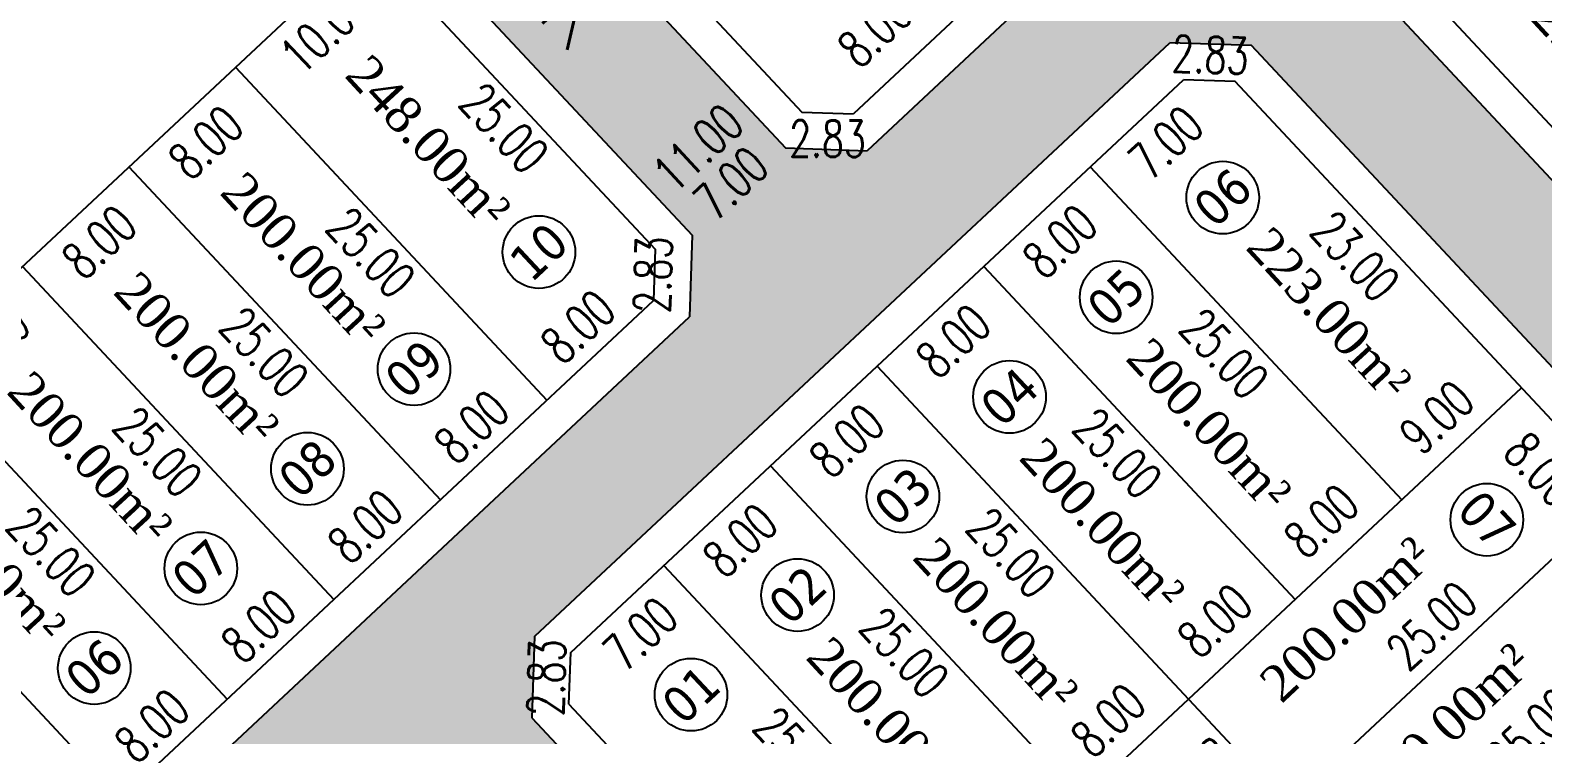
# Model space of a CAD drawing. Header units: metres. Extents: x 437145 to 438174, y 9614495 to 9615043.
# Drawn here: x 437254.4 to 437337.3, y 9614732.4 to 9614771.1 of the extents above; entities that cross this region are included whole.
import ezdxf

# ---------------------------------------------------------------- set-up
doc = ezdxf.new("R2010")
doc.units = ezdxf.units.M
doc.header["$PDMODE"] = 35
doc.header["$PDSIZE"] = 0.1
for name, color, linetype in [('ADUTORA', 90, 'Continuous'), ('COTAS', 10, 'Continuous'), ('Layer3', 1, 'Continuous'), ('M_FIO', 32, 'Continuous'), ('ÁREA', 7, 'Continuous')]:
    doc.layers.add(name, color=color, linetype=linetype)
doc.styles.add('COTAS', font='romans.shx', dxfattribs={"width": 0.7})
doc.styles.add('symplex', font='simplex.shx', dxfattribs={"bigfont": 'bigfont.shx'})
doc.styles.add('tahoma', font='tahoma.ttf')
doc.styles.add('ÁREA', font='times.ttf', dxfattribs={"height": 2})
doc.dimstyles.new('C-75', dxfattribs={"dimtxt": 2, "dimasz": 0.2, "dimexe": 0, "dimexo": 0, "dimgap": 1, "dimtad": 0, "dimzin": 4, "dimdsep": 46, "dimtxsty": 'COTAS', "dimblk1": 'BOL-COT', "dimblk2": 'BOL-COT', "dimsah": 1, "dimcen": 0.1, "dimse1": 1, "dimse2": 1, "dimsd1": 1, "dimsd2": 1, "dimclrd": 8, "dimclre": 256, "dimaunit": 1, "dimadec": 3, "dimazin": 0, "dimtfac": 0.5, "dimtix": 1, "dimtmove": 0, "dimatfit": 3, "dimldrblk": 'BOL-COT', "dimfxl": 1, "dimtolj": 1, "dimtzin": 0, "dimarcsym": 0})

# ---------------------------------------------------------------- blocks, each defined once
blk = doc.blocks.new('*D15')
at = {"layer": 'Defpoints', "color": 0, "transparency": 16777216}
for p in [(2540.772, 1164.076), (2532.772, 1161.546), (2540.772, 1161.547)]:
    blk.add_point(p, dxfattribs=at)
at = {"layer": 'Layer3', "transparency": 16777216, "insert": (2536.772, 1164.076), "char_height": 2, "attachment_point": 5, "rotation": 0.00203, "style": 'COTAS'}
blk.add_mtext('\\A1;8.00', dxfattribs=at)
blk = doc.blocks.new('BOL-COT')
at = {"layer": 'COTAS'}
for p, q in [((-2, 0), (2, 0)), ((0, -3), (0, 3))]:
    blk.add_line(p, q, dxfattribs=at)
blk.add_circle((0, 0), 0.4, dxfattribs=at)
blk = doc.blocks.new('*D16')
at = {"layer": 'Defpoints', "color": 0, "transparency": 16777216}
for p in [(2538.645, 1186.547), (2540.771, 1186.547), (2540.772, 1161.547)]:
    blk.add_point(p, dxfattribs=at)
at = {"layer": 'Layer3', "transparency": 16777216, "insert": (2538.646, 1173.954), "char_height": 2, "attachment_point": 5, "rotation": 270.00204, "style": 'COTAS'}
blk.add_mtext('\\A1;25.00', dxfattribs=at)
blk = doc.blocks.new('*D226')
at = {"layer": 'Defpoints', "color": 0, "transparency": 16777216}
for p in [(2501.273, 1150.545), (2508.273, 1150.546), (2508.273, 1148.689)]:
    blk.add_point(p, dxfattribs=at)
at = {"layer": 'Layer3', "transparency": 16777216, "insert": (2504.773, 1148.689), "char_height": 2, "attachment_point": 5, "rotation": 0.00204, "style": 'COTAS'}
blk.add_mtext('\\A1;7.00', dxfattribs=at)
blk = doc.blocks.new('*D230')
at = {"layer": 'Defpoints', "color": 0, "transparency": 16777216}
for p in [(2519.771, 1168.046), (2530.774, 1168.044), (2530.774, 1165.994)]:
    blk.add_point(p, dxfattribs=at)
at = {"layer": 'Layer3', "transparency": 16777216, "insert": (2525.272, 1165.995), "char_height": 2, "attachment_point": 5, "rotation": 359.99204, "style": 'COTAS'}
blk.add_mtext('\\A1;11.00', dxfattribs=at)
blk = doc.blocks.new('*D240')
at = {"layer": 'Defpoints', "color": 0, "transparency": 16777216}
for p in [(2477.771, 1186.545), (2476.25, 1161.544), (2477.772, 1161.545)]:
    blk.add_point(p, dxfattribs=at)
at = {"layer": 'Layer3', "transparency": 16777216, "insert": (2476.249, 1174.044), "char_height": 2, "attachment_point": 5, "rotation": 270.00204, "style": 'COTAS'}
blk.add_mtext('\\A1;25.00', dxfattribs=at)
blk = doc.blocks.new('*D241')
at = {"layer": 'Defpoints', "color": 0, "transparency": 16777216}
for p in [(2485.772, 1163.294), (2477.772, 1161.544), (2485.772, 1161.545)]:
    blk.add_point(p, dxfattribs=at)
at = {"layer": 'Layer3', "transparency": 16777216, "insert": (2481.772, 1163.294), "char_height": 2, "attachment_point": 5, "rotation": 0.00204, "style": 'COTAS'}
blk.add_mtext('\\A1;8.00', dxfattribs=at)
blk = doc.blocks.new('*D242')
at = {"layer": 'Defpoints', "color": 0, "transparency": 16777216}
for p in [(2485.771, 1186.545), (2484.25, 1161.545), (2485.772, 1161.545)]:
    blk.add_point(p, dxfattribs=at)
at = {"layer": 'Layer3', "transparency": 16777216, "insert": (2484.249, 1174.045), "char_height": 2, "attachment_point": 5, "rotation": 270.00204, "style": 'COTAS'}
blk.add_mtext('\\A1;25.00', dxfattribs=at)
blk = doc.blocks.new('*D243')
at = {"layer": 'Defpoints', "color": 0, "transparency": 16777216}
for p in [(2493.772, 1163.294), (2485.772, 1161.545), (2493.772, 1161.545)]:
    blk.add_point(p, dxfattribs=at)
at = {"layer": 'Layer3', "transparency": 16777216, "insert": (2489.772, 1163.294), "char_height": 2, "attachment_point": 5, "rotation": 0.00204, "style": 'COTAS'}
blk.add_mtext('\\A1;8.00', dxfattribs=at)
blk = doc.blocks.new('*D244')
at = {"layer": 'Defpoints', "color": 0, "transparency": 16777216}
for p in [(2493.771, 1186.545), (2492.25, 1161.545), (2493.772, 1161.545)]:
    blk.add_point(p, dxfattribs=at)
at = {"layer": 'Layer3', "transparency": 16777216, "insert": (2492.249, 1174.045), "char_height": 2, "attachment_point": 5, "rotation": 270.00204, "style": 'COTAS'}
blk.add_mtext('\\A1;25.00', dxfattribs=at)
blk = doc.blocks.new('*D245')
at = {"layer": 'Defpoints', "color": 0, "transparency": 16777216}
for p in [(2485.771, 1186.545), (2493.771, 1186.545), (2493.771, 1184.641)]:
    blk.add_point(p, dxfattribs=at)
at = {"layer": 'Layer3', "transparency": 16777216, "insert": (2489.771, 1184.641), "char_height": 2, "attachment_point": 5, "rotation": 0.00204, "style": 'COTAS'}
blk.add_mtext('\\A1;8.00', dxfattribs=at)
blk = doc.blocks.new('*D246')
at = {"layer": 'Defpoints', "color": 0, "transparency": 16777216}
for p in [(2501.772, 1163.294), (2493.772, 1161.545), (2501.772, 1161.545)]:
    blk.add_point(p, dxfattribs=at)
at = {"layer": 'Layer3', "transparency": 16777216, "insert": (2497.772, 1163.294), "char_height": 2, "attachment_point": 5, "rotation": 0.00204, "style": 'COTAS'}
blk.add_mtext('\\A1;8.00', dxfattribs=at)
blk = doc.blocks.new('*D247')
at = {"layer": 'Defpoints', "color": 0, "transparency": 16777216}
for p in [(2501.771, 1186.545), (2500.25, 1161.545), (2501.772, 1161.545)]:
    blk.add_point(p, dxfattribs=at)
at = {"layer": 'Layer3', "transparency": 16777216, "insert": (2500.249, 1174.045), "char_height": 2, "attachment_point": 5, "rotation": 270.00204, "style": 'COTAS'}
blk.add_mtext('\\A1;25.00', dxfattribs=at)
blk = doc.blocks.new('*D248')
at = {"layer": 'Defpoints', "color": 0, "transparency": 16777216}
for p in [(2493.771, 1186.545), (2501.771, 1186.545), (2501.771, 1184.641)]:
    blk.add_point(p, dxfattribs=at)
at = {"layer": 'Layer3', "transparency": 16777216, "insert": (2497.771, 1184.641), "char_height": 2, "attachment_point": 5, "rotation": 0.00204, "style": 'COTAS'}
blk.add_mtext('\\A1;8.00', dxfattribs=at)
blk = doc.blocks.new('*D249')
at = {"layer": 'Defpoints', "color": 0, "transparency": 16777216}
for p in [(2509.772, 1163.295), (2501.772, 1161.545), (2509.772, 1161.546)]:
    blk.add_point(p, dxfattribs=at)
at = {"layer": 'Layer3', "transparency": 16777216, "insert": (2505.772, 1163.294), "char_height": 2, "attachment_point": 5, "rotation": 0.00204, "style": 'COTAS'}
blk.add_mtext('\\A1;8.00', dxfattribs=at)
blk = doc.blocks.new('*D250')
at = {"layer": 'Defpoints', "color": 0, "transparency": 16777216}
for p in [(2509.771, 1186.546), (2508.25, 1161.546), (2509.772, 1161.546)]:
    blk.add_point(p, dxfattribs=at)
at = {"layer": 'Layer3', "transparency": 16777216, "insert": (2508.249, 1174.046), "char_height": 2, "attachment_point": 5, "rotation": 270.00204, "style": 'COTAS'}
blk.add_mtext('\\A1;25.00', dxfattribs=at)
blk = doc.blocks.new('*D251')
at = {"layer": 'Defpoints', "color": 0, "transparency": 16777216}
for p in [(2501.771, 1186.545), (2509.771, 1186.546), (2509.771, 1184.642)]:
    blk.add_point(p, dxfattribs=at)
at = {"layer": 'Layer3', "transparency": 16777216, "insert": (2505.771, 1184.641), "char_height": 2, "attachment_point": 5, "rotation": 0.00204, "style": 'COTAS'}
blk.add_mtext('\\A1;8.00', dxfattribs=at)
blk = doc.blocks.new('*D252')
at = {"layer": 'Defpoints', "color": 0, "transparency": 16777216}
for p in [(2517.772, 1163.328), (2509.772, 1161.546), (2517.772, 1161.546)]:
    blk.add_point(p, dxfattribs=at)
at = {"layer": 'Layer3', "transparency": 16777216, "insert": (2513.772, 1163.327), "char_height": 2, "attachment_point": 5, "rotation": 0.00196, "style": 'COTAS'}
blk.add_mtext('\\A1;8.00', dxfattribs=at)
blk = doc.blocks.new('*D253')
at = {"layer": 'Defpoints', "color": 0, "transparency": 16777216}
for p in [(2519.771, 1186.546), (2518.25, 1161.546), (2519.772, 1161.546)]:
    blk.add_point(p, dxfattribs=at)
at = {"layer": 'Layer3', "transparency": 16777216, "insert": (2518.249, 1174.046), "char_height": 2, "attachment_point": 5, "rotation": 270.00204, "style": 'COTAS'}
blk.add_mtext('\\A1;25.00', dxfattribs=at)
blk = doc.blocks.new('*D254')
at = {"layer": 'Defpoints', "color": 0, "transparency": 16777216}
for p in [(2509.771, 1186.546), (2519.771, 1186.546), (2519.771, 1184.692)]:
    blk.add_point(p, dxfattribs=at)
at = {"layer": 'Layer3', "transparency": 16777216, "insert": (2514.771, 1184.692), "char_height": 2, "attachment_point": 5, "rotation": 0.00175, "style": 'COTAS'}
blk.add_mtext('\\A1;10.00', dxfattribs=at)
blk = doc.blocks.new('*D269')
at = {"layer": 'Defpoints', "color": 0, "transparency": 16777216}
for p in [(2508.273, 1150.546), (2516.273, 1150.546), (2516.273, 1148.696)]:
    blk.add_point(p, dxfattribs=at)
at = {"layer": 'Layer3', "transparency": 16777216, "insert": (2512.273, 1148.696), "char_height": 2, "attachment_point": 5, "rotation": 0.00203, "style": 'COTAS'}
blk.add_mtext('\\A1;8.00', dxfattribs=at)
blk = doc.blocks.new('*D270')
at = {"layer": 'Defpoints', "color": 0, "transparency": 16777216}
for p in [(2516.273, 1150.546), (2514.643, 1125.546), (2516.274, 1125.546)]:
    blk.add_point(p, dxfattribs=at)
at = {"layer": 'Layer3', "transparency": 16777216, "insert": (2514.643, 1138.046), "char_height": 2, "attachment_point": 5, "rotation": 270.00204, "style": 'COTAS'}
blk.add_mtext('\\A1;25.00', dxfattribs=at)
blk = doc.blocks.new('*D271')
at = {"layer": 'Defpoints', "color": 0, "transparency": 16777216}
for p in [(2508.273, 1150.546), (2506.643, 1125.546), (2508.274, 1125.546)]:
    blk.add_point(p, dxfattribs=at)
at = {"layer": 'Layer3', "transparency": 16777216, "insert": (2506.643, 1138.046), "char_height": 2, "attachment_point": 5, "rotation": 270.00204, "style": 'COTAS'}
blk.add_mtext('\\A1;25.00', dxfattribs=at)
blk = doc.blocks.new('*D272')
at = {"layer": 'Defpoints', "color": 0, "transparency": 16777216}
for p in [(2524.274, 1127.706), (2516.274, 1125.546), (2524.274, 1125.546)]:
    blk.add_point(p, dxfattribs=at)
at = {"layer": 'Layer3', "transparency": 16777216, "insert": (2520.274, 1127.706), "char_height": 2, "attachment_point": 5, "rotation": 0.00178, "style": 'COTAS'}
blk.add_mtext('\\A1;8.00', dxfattribs=at)
blk = doc.blocks.new('*D273')
at = {"layer": 'Defpoints', "color": 0, "transparency": 16777216}
for p in [(2516.273, 1150.546), (2524.273, 1150.546), (2524.273, 1148.697)]:
    blk.add_point(p, dxfattribs=at)
at = {"layer": 'Layer3', "transparency": 16777216, "insert": (2520.273, 1148.696), "char_height": 2, "attachment_point": 5, "rotation": 0.00203, "style": 'COTAS'}
blk.add_mtext('\\A1;8.00', dxfattribs=at)
blk = doc.blocks.new('*D274')
at = {"layer": 'Defpoints', "color": 0, "transparency": 16777216}
for p in [(2524.273, 1150.546), (2522.643, 1125.546), (2524.274, 1125.546)]:
    blk.add_point(p, dxfattribs=at)
at = {"layer": 'Layer3', "transparency": 16777216, "insert": (2522.643, 1138.046), "char_height": 2, "attachment_point": 5, "rotation": 270.00204, "style": 'COTAS'}
blk.add_mtext('\\A1;25.00', dxfattribs=at)
blk = doc.blocks.new('*D275')
at = {"layer": 'Defpoints', "color": 0, "transparency": 16777216}
for p in [(2532.274, 1127.707), (2524.274, 1125.546), (2532.274, 1125.546)]:
    blk.add_point(p, dxfattribs=at)
at = {"layer": 'Layer3', "transparency": 16777216, "insert": (2528.274, 1127.706), "char_height": 2, "attachment_point": 5, "rotation": 0.00178, "style": 'COTAS'}
blk.add_mtext('\\A1;8.00', dxfattribs=at)
blk = doc.blocks.new('*D276')
at = {"layer": 'Defpoints', "color": 0, "transparency": 16777216}
for p in [(2524.273, 1150.546), (2532.273, 1150.546), (2532.273, 1148.697)]:
    blk.add_point(p, dxfattribs=at)
at = {"layer": 'Layer3', "transparency": 16777216, "insert": (2528.273, 1148.697), "char_height": 2, "attachment_point": 5, "rotation": 0.00203, "style": 'COTAS'}
blk.add_mtext('\\A1;8.00', dxfattribs=at)
blk = doc.blocks.new('*D277')
at = {"layer": 'Defpoints', "color": 0, "transparency": 16777216}
for p in [(2532.273, 1150.546), (2530.643, 1125.546), (2532.274, 1125.546)]:
    blk.add_point(p, dxfattribs=at)
at = {"layer": 'Layer3', "transparency": 16777216, "insert": (2530.643, 1138.046), "char_height": 2, "attachment_point": 5, "rotation": 270.00204, "style": 'COTAS'}
blk.add_mtext('\\A1;25.00', dxfattribs=at)
blk = doc.blocks.new('*D278')
at = {"layer": 'Defpoints', "color": 0, "transparency": 16777216}
for p in [(2540.274, 1127.707), (2532.274, 1125.546), (2540.274, 1125.547)]:
    blk.add_point(p, dxfattribs=at)
at = {"layer": 'Layer3', "transparency": 16777216, "insert": (2536.274, 1127.707), "char_height": 2, "attachment_point": 5, "rotation": 0.00178, "style": 'COTAS'}
blk.add_mtext('\\A1;8.00', dxfattribs=at)
blk = doc.blocks.new('*D279')
at = {"layer": 'Defpoints', "color": 0, "transparency": 16777216}
for p in [(2532.273, 1150.546), (2540.273, 1150.547), (2540.273, 1148.697)]:
    blk.add_point(p, dxfattribs=at)
at = {"layer": 'Layer3', "transparency": 16777216, "insert": (2536.273, 1148.697), "char_height": 2, "attachment_point": 5, "rotation": 0.00203, "style": 'COTAS'}
blk.add_mtext('\\A1;8.00', dxfattribs=at)
blk = doc.blocks.new('*D280')
at = {"layer": 'Defpoints', "color": 0, "transparency": 16777216}
for p in [(2540.273, 1150.547), (2538.643, 1125.547), (2540.274, 1125.547)]:
    blk.add_point(p, dxfattribs=at)
at = {"layer": 'Layer3', "transparency": 16777216, "insert": (2538.643, 1138.047), "char_height": 2, "attachment_point": 5, "rotation": 270.00204, "style": 'COTAS'}
blk.add_mtext('\\A1;25.00', dxfattribs=at)
blk = doc.blocks.new('*D281')
at = {"layer": 'Defpoints', "color": 0, "transparency": 16777216}
for p in [(2549.273, 1148.547), (2547.537, 1125.547), (2549.274, 1125.547)]:
    blk.add_point(p, dxfattribs=at)
at = {"layer": 'Layer3', "transparency": 16777216, "insert": (2547.536, 1137.047), "char_height": 2, "attachment_point": 5, "rotation": 270.00204, "style": 'COTAS'}
blk.add_mtext('\\A1;23.00', dxfattribs=at)
blk = doc.blocks.new('*D283')
at = {"layer": 'Defpoints', "color": 0, "transparency": 16777216}
for p in [(2540.274, 1127.547), (2540.274, 1125.547), (2549.274, 1125.547)]:
    blk.add_point(p, dxfattribs=at)
at = {"layer": 'Layer3', "transparency": 16777216, "insert": (2544.774, 1127.547), "char_height": 2, "attachment_point": 5, "rotation": 0.00203, "style": 'COTAS'}
blk.add_mtext('\\A1;9.00', dxfattribs=at)
blk = doc.blocks.new('*D284')
at = {"layer": 'Defpoints', "color": 0, "transparency": 16777216}
for p in [(2549.274, 1125.547), (2546.994, 1117.547), (2549.274, 1117.547)]:
    blk.add_point(p, dxfattribs=at)
at = {"layer": 'Layer3', "transparency": 16777216, "insert": (2546.994, 1121.547), "char_height": 2, "attachment_point": 5, "rotation": 270.00204, "style": 'COTAS'}
blk.add_mtext('\\A1;8.00', dxfattribs=at)
blk = doc.blocks.new('*D285')
at = {"layer": 'Defpoints', "color": 0, "transparency": 16777216}
for p in [(2524.274, 1119.39), (2524.274, 1117.546), (2549.274, 1117.547)]:
    blk.add_point(p, dxfattribs=at)
at = {"layer": 'Layer3', "transparency": 16777216, "insert": (2536.774, 1119.39), "char_height": 2, "attachment_point": 5, "rotation": 0.00204, "style": 'COTAS'}
blk.add_mtext('\\A1;25.00', dxfattribs=at)
blk = doc.blocks.new('*D287')
at = {"layer": 'Defpoints', "color": 0, "transparency": 16777216}
for p in [(2520.177, 1125.368), (2520.177, 1117.368), (2522.708, 1117.368)]:
    blk.add_point(p, dxfattribs=at)
at = {"layer": 'Layer3', "transparency": 16777216, "insert": (2522.708, 1121.368), "char_height": 2, "attachment_point": 5, "rotation": 270.00204, "style": 'COTAS'}
blk.add_mtext('\\A1;8.00', dxfattribs=at)
blk = doc.blocks.new('*D290')
at = {"layer": 'Defpoints', "color": 0, "transparency": 16777216}
for p in [(2524.274, 1111.39), (2524.274, 1109.546), (2549.274, 1109.547)]:
    blk.add_point(p, dxfattribs=at)
at = {"layer": 'Layer3', "transparency": 16777216, "insert": (2536.774, 1111.39), "char_height": 2, "attachment_point": 5, "rotation": 0.00204, "style": 'COTAS'}
blk.add_mtext('\\A1;25.00', dxfattribs=at)
blk = doc.blocks.new('*D295')
at = {"layer": 'Defpoints', "color": 0, "transparency": 16777216}
for p in [(2524.274, 1103.39), (2524.274, 1101.546), (2549.274, 1101.547)]:
    blk.add_point(p, dxfattribs=at)
at = {"layer": 'Layer3', "transparency": 16777216, "insert": (2536.774, 1103.39), "char_height": 2, "attachment_point": 5, "rotation": 0.00204, "style": 'COTAS'}
blk.add_mtext('\\A1;25.00', dxfattribs=at)
blk = doc.blocks.new('*D360')
at = {"layer": 'Defpoints', "color": 0, "transparency": 16777216}
for p in [(2501.273, 1150.545), (2498.364, 1149.454), (2499.273, 1148.545)]:
    blk.add_point(p, dxfattribs=at)
at = {"layer": 'Layer3', "transparency": 16777216, "insert": (2499.364, 1150.454), "char_height": 2, "attachment_point": 5, "rotation": 45.00204, "style": 'COTAS'}
blk.add_mtext('\\A1;2.83', dxfattribs=at)
blk = doc.blocks.new('*D371')
at = {"layer": 'Defpoints', "color": 0, "transparency": 16777216}
for p in [(2569.273, 1150.548), (2567.643, 1125.548), (2569.274, 1125.548)]:
    blk.add_point(p, dxfattribs=at)
at = {"layer": 'Layer3', "transparency": 16777216, "insert": (2567.643, 1138.048), "char_height": 2, "attachment_point": 5, "rotation": 270.00204, "style": 'COTAS'}
blk.add_mtext('\\A1;25.00', dxfattribs=at)
blk = doc.blocks.new('*D879')
at = {"layer": 'Defpoints', "color": 0, "transparency": 16777216}
for p in [(2521.772, 1164.019), (2528.772, 1164.019), (2521.772, 1163.352)]:
    blk.add_point(p, dxfattribs=at)
at = {"layer": 'Layer3', "transparency": 16777216, "insert": (2525.272, 1163.352), "char_height": 2, "attachment_point": 5, "rotation": 0.00204, "style": 'COTAS'}
blk.add_mtext('\\A1;7.00', dxfattribs=at)
blk = doc.blocks.new('*D902')
at = {"layer": 'Defpoints', "color": 0, "transparency": 16777216}
for p in [(2519.772, 1163.546), (2517.714, 1161.604), (2517.772, 1161.546)]:
    blk.add_point(p, dxfattribs=at)
at = {"layer": 'Layer3', "transparency": 16777216, "insert": (2518.714, 1162.604), "char_height": 2, "attachment_point": 5, "rotation": 45.00273, "style": 'COTAS'}
blk.add_mtext('\\A1;2.83', dxfattribs=at)
blk = doc.blocks.new('*D903')
at = {"layer": 'Defpoints', "color": 0, "transparency": 16777216}
for p in [(2540.713, 1150.545), (2547.713, 1150.546), (2547.713, 1148.689)]:
    blk.add_point(p, dxfattribs=at)
at = {"layer": 'Layer3', "transparency": 16777216, "insert": (2544.213, 1148.689), "char_height": 2, "attachment_point": 5, "rotation": 0.00204, "style": 'COTAS'}
blk.add_mtext('\\A1;7.00', dxfattribs=at)
blk = doc.blocks.new('*D906')
at = {"layer": 'Defpoints', "color": 0, "transparency": 16777216}
for p in [(2547.273, 1150.547), (2550.273, 1149.547), (2549.273, 1148.547)]:
    blk.add_point(p, dxfattribs=at)
at = {"layer": 'Layer3', "transparency": 16777216, "insert": (2549.273, 1150.547), "char_height": 2, "attachment_point": 5, "rotation": 315.00204, "style": 'COTAS'}
blk.add_mtext('\\A1;2.83', dxfattribs=at)
blk = doc.blocks.new('*D907')
at = {"layer": 'Defpoints', "color": 0, "transparency": 16777216}
for p in [(2530.772, 1163.546), (2532.828, 1161.605), (2531.83, 1160.548)]:
    blk.add_point(p, dxfattribs=at)
at = {"layer": 'Layer3', "transparency": 16777216, "insert": (2530.802, 1161.519), "char_height": 2, "attachment_point": 5, "rotation": 316.64208, "style": 'COTAS'}
blk.add_mtext('\\A1;2.83', dxfattribs=at)
blk = doc.blocks.new('atutu')
h = blk.add_hatch(color=252)
h.dxf.hatch_style = 1
h.paths.add_polyline_path([(2863.271, 1159.558), (2832.441, 1159.557), (2829.27, 1162.729), (2829.271, 1186.557), (2822.271, 1186.557), (2822.27, 1162.728), (2819.098, 1159.557), (2712.444, 1159.553), (2709.272, 1162.724), (2709.271, 1186.548), (2702.271, 1186.553), (2702.272, 1162.724), (2699.101, 1159.552), (2531.944, 1159.546), (2528.772, 1162.718), (2528.771, 1186.546), (2521.771, 1186.546), (2521.772, 1162.718), (2518.601, 1159.546), (2436.444, 1159.543), (2433.273, 1162.713), (2433.273, 1186.282), (2426.273, 1186.282), (2426.282, 928.758), (2433.282, 928.743), (2433.28, 991.384), (2436.439, 994.543), (2521.437, 994.546), (2521.437, 994.546), (2524.218, 994.546), (2531.218, 994.546), (2534.78, 994.547), (2534.769, 994.547), (2792.107, 994.556), (2795.278, 991.384), (2795.281, 928.756), (2802.281, 928.756), (2802.278, 991.395), (2805.439, 994.556), (2853.118, 994.558), (2856.278, 991.397), (2856.281, 928.758), (2863.271, 928.758)])
h.paths.add_polyline_path([(2612.273, 1149.378), (2612.278, 1004.721), (2609.106, 1001.549), (2561.45, 1001.548), (2558.278, 1004.719), (2558.273, 1149.376), (2561.444, 1152.548), (2609.101, 1152.549)], flags=16)
h.paths.add_polyline_path([(2619.273, 1149.378), (2622.444, 1152.55), (2670.101, 1152.551), (2673.273, 1149.38), (2673.278, 1004.723), (2670.106, 1001.551), (2622.45, 1001.55), (2619.278, 1004.721)], flags=16)
h.paths.add_polyline_path([(2551.273, 1149.376), (2551.278, 1004.719), (2548.106, 1001.547), (2500.45, 1001.545), (2497.278, 1004.717), (2497.273, 1149.374), (2500.444, 1152.545), (2548.101, 1152.547)], flags=16)
h.paths.add_polyline_path([(2680.273, 1149.38), (2683.444, 1152.552), (2731.101, 1152.554), (2734.273, 1149.382), (2734.278, 1004.725), (2731.106, 1001.554), (2683.45, 1001.552), (2680.278, 1004.723)], flags=16)
h.paths.add_polyline_path([(2490.273, 1149.373), (2490.278, 1004.717), (2487.106, 1001.545), (2436.452, 1001.543), (2433.279, 1004.716), (2433.274, 1149.373), (2436.444, 1152.543), (2487.101, 1152.545)], flags=16)
h.paths.add_polyline_path([(2741.273, 1149.382), (2744.444, 1152.554), (2792.101, 1152.556), (2795.273, 1149.384), (2795.278, 1004.727), (2792.106, 1001.556), (2744.45, 1001.554), (2741.278, 1004.725)], flags=16)
h.paths.add_polyline_path([(2802.273, 1149.384), (2805.444, 1152.556), (2853.101, 1152.558), (2856.273, 1149.386), (2856.278, 1004.73), (2853.106, 1001.558), (2805.45, 1001.556), (2802.278, 1004.728)], flags=16)
at = {"layer": 'Layer3', "color": 0}
for p, q in [((2485.771, 1186.545), (2485.772, 1161.545)), ((2493.771, 1186.545), (2493.772, 1161.545)), ((2501.771, 1186.545), (2501.772, 1161.545)), ((2509.771, 1186.546), (2509.772, 1161.546)), ((2519.771, 1186.546), (2519.772, 1163.546)), ((2477.772, 1183.362), (2477.772, 1161.544)), ((2519.772, 1163.546), (2517.772, 1161.546)), ((2530.772, 1163.546), (2532.772, 1161.546)), ((2499.273, 1148.545), (2501.273, 1150.545)), ((2549.273, 1148.547), (2547.273, 1150.547))]:
    blk.add_line(p, q, dxfattribs=at)
for points in [[(2702.797, 1186.553), (2480.954, 1186.545)], [(2530.771, 1186.546), (2530.772, 1163.546)], [(2437.272, 1161.543), (2517.772, 1161.546)], [(2698.272, 1161.552), (2532.772, 1161.546)], [(2501.273, 1150.545), (2547.273, 1150.547)], [(2508.273, 1150.546), (2508.274, 1125.546)], [(2516.273, 1150.546), (2516.274, 1125.546)], [(2524.273, 1150.546), (2524.278, 1003.546)], [(2532.273, 1150.546), (2532.274, 1125.546)], [(2540.273, 1150.547), (2540.274, 1125.547)], [(2499.273, 1148.545), (2499.278, 1005.545)], [(2549.278, 1005.547), (2549.273, 1148.547)], [(2560.278, 1005.547), (2560.273, 1148.547)], [(2499.274, 1125.545), (2549.274, 1125.547)], [(2499.274, 1117.545), (2549.274, 1117.547)]]:
    blk.add_lwpolyline(points, dxfattribs=at)
for centre in [(2481.613, 1167.767), (2489.613, 1167.767), (2497.613, 1167.768), (2505.613, 1167.768), (2515.002, 1167.78), (2504.517, 1144.357), (2512.517, 1144.357), (2520.425, 1144.358), (2528.425, 1144.358), (2536.425, 1144.358), (2544.425, 1144.358), (2542.944, 1121.567)]:
    blk.add_circle(centre, 1.991, dxfattribs=at)
at = {"layer": 'M_FIO'}
for p, q in [((2521.771, 1186.546), (2521.772, 1162.718)), ((2521.771, 1186.546), (2521.772, 1162.718)), ((2521.772, 1162.718), (2518.601, 1159.546)), ((2521.772, 1162.718), (2518.601, 1159.546)), ((2528.772, 1162.718), (2531.944, 1159.546)), ((2528.772, 1162.718), (2531.944, 1159.546)), ((2497.273, 1149.374), (2500.444, 1152.545)), ((2497.273, 1149.374), (2500.444, 1152.545)), ((2551.273, 1149.376), (2548.101, 1152.547)), ((2551.273, 1149.376), (2548.101, 1152.547))]:
    blk.add_line(p, q, dxfattribs=at)
for points in [[(2528.771, 1186.546), (2528.772, 1162.718)], [(2528.771, 1186.546), (2528.772, 1162.718)], [(2436.444, 1159.543), (2518.601, 1159.546)], [(2436.444, 1159.543), (2518.601, 1159.546)], [(2699.101, 1159.552), (2531.944, 1159.546)], [(2699.101, 1159.552), (2531.944, 1159.546)], [(2500.444, 1152.545), (2548.101, 1152.547)], [(2500.444, 1152.545), (2548.101, 1152.547)], [(2497.273, 1149.374), (2497.278, 1004.717)], [(2497.273, 1149.374), (2497.278, 1004.717)], [(2551.278, 1004.719), (2551.273, 1149.376)], [(2551.278, 1004.719), (2551.273, 1149.376)], [(2558.278, 1004.719), (2558.273, 1149.376)], [(2558.278, 1004.719), (2558.273, 1149.376)]]:
    blk.add_lwpolyline(points, dxfattribs=at)
at = {"layer": 'ADUTORA', "color": 7, "style": 'symplex'}
blk.add_text('RUA PROJETADA K', height=3.2843, rotation=270.02567, dxfattribs=at).set_placement((2523.683, 1214.658))
at = {"layer": 'Layer3', "color": 5, "char_height": 2, "attachment_point": 5, "style": 'tahoma'}
for s, insert, rotation in [('\\A1;06', (2481.613, 1167.767), 0.00204), ('\\A1;07', (2489.613, 1167.767), 0.00204), ('\\A1;08', (2497.613, 1167.768), 0.00204), ('\\A1;09', (2505.613, 1167.768), 0.00204), ('\\A1;10', (2515.002, 1167.78), 0.00204), ('\\A1;01', (2504.517, 1144.357), 0.00204), ('\\A1;02', (2512.517, 1144.357), 0.00204), ('\\A1;03', (2520.425, 1144.358), 0.00204), ('\\A1;04', (2528.425, 1144.358), 0.00204), ('\\A1;05', (2536.425, 1144.358), 0.00204), ('\\A1;06', (2544.425, 1144.358), 0.00204), ('\\A1;07', (2542.944, 1121.567), 270.04973)]:
    blk.add_mtext(s, dxfattribs=dict(at, insert=insert, rotation=rotation))
at = {"layer": 'ÁREA', "linetype": 'Continuous', "lineweight": -2, "extrusion": (-0.000658808, -0.026227, 0.999656), "style": 'ÁREA'}
for s, p in [('200.00m²', (2449.904, 1243.494, -37.148)), ('200.00m²', (2457.902, 1243.695, -37.153)), ('200.00m²', (2465.899, 1243.896, -37.159)), ('200.00m²', (2473.897, 1244.097, -37.164)), ('248.00m²', (2483.282, 1244.345, -37.17)), ('200.00m²', (2480.975, 1203.713, -36.104)), ('200.00m²', (2488.973, 1203.914, -36.109)), ('200.00m²', (2496.97, 1204.115, -36.115)), ('200.00m²', (2504.967, 1204.316, -36.12)), ('223.00m²', (2513.932, 1204.484, -36.124)), ('223.00m²', (2533.926, 1204.986, -36.138))]:
    blk.add_text(s, height=2, rotation=271, dxfattribs=at).set_placement(p)
at = {"layer": 'ÁREA', "linetype": 'Continuous', "lineweight": -2, "extrusion": (0.026231, -0.000470843, 0.999656), "style": 'ÁREA'}
for p in [(1167.044, -2506.513, 61.228), (1159.045, -2506.657, 61.232)]:
    blk.add_text('200.00m²', height=2, rotation=271, dxfattribs=at).set_placement(p)
at = {"layer": 'Layer3', "color": 0}
for p1, p2, distance, picture, middle in [((2477.771, 1186.545), (2477.772, 1161.545), -1.523, '*D240', (2476.249, 1174.044)), ((2485.771, 1186.545), (2485.772, 1161.545), -1.523, '*D242', (2484.249, 1174.045)), ((2485.771, 1186.545), (2493.771, 1186.545), -1.904, '*D245', (2489.771, 1184.641)), ((2493.771, 1186.545), (2493.772, 1161.545), -1.523, '*D244', (2492.249, 1174.045)), ((2493.771, 1186.545), (2501.771, 1186.545), -1.904, '*D248', (2497.771, 1184.641)), ((2501.771, 1186.545), (2501.772, 1161.545), -1.523, '*D247', (2500.249, 1174.045)), ((2501.771, 1186.545), (2509.771, 1186.546), -1.904, '*D251', (2505.771, 1184.641)), ((2509.771, 1186.546), (2509.772, 1161.546), -1.523, '*D250', (2508.249, 1174.046)), ((2509.771, 1186.546), (2519.771, 1186.546), -1.854, '*D254', (2514.771, 1184.692)), ((2519.771, 1186.546), (2519.772, 1161.546), -1.523, '*D253', (2518.249, 1174.046)), ((2519.771, 1168.046), (2530.774, 1168.044), -2.05, '*D230', (2525.272, 1165.995)), ((2532.772, 1161.546), (2540.772, 1161.547), 2.529, '*D15', (2536.772, 1164.076)), ((2477.772, 1161.544), (2485.772, 1161.545), 1.749, '*D241', (2481.772, 1163.294)), ((2485.772, 1161.545), (2493.772, 1161.545), 1.749, '*D243', (2489.772, 1163.294)), ((2493.772, 1161.545), (2501.772, 1161.545), 1.749, '*D246', (2497.772, 1163.294)), ((2501.772, 1161.545), (2509.772, 1161.546), 1.749, '*D249', (2505.772, 1163.294)), ((2509.772, 1161.546), (2517.772, 1161.546), 1.782, '*D252', (2513.772, 1163.327)), ((2528.772, 1164.019), (2521.772, 1164.019), 0.667, '*D879', (2525.272, 1163.352)), ((2530.772, 1163.546), (2532.828, 1161.605), -1.454, '*D907', (2530.802, 1161.519)), ((2501.273, 1150.545), (2499.273, 1148.545), -1.285, '*D360', (2499.364, 1150.454)), ((2547.273, 1150.547), (2549.273, 1148.547), 1.414, '*D906', (2549.273, 1150.547)), ((2501.273, 1150.545), (2508.273, 1150.546), -1.857, '*D226', (2504.773, 1148.689)), ((2508.273, 1150.546), (2508.274, 1125.546), -1.63, '*D271', (2506.643, 1138.046)), ((2508.273, 1150.546), (2516.273, 1150.546), -1.85, '*D269', (2512.273, 1148.696)), ((2516.273, 1150.546), (2516.274, 1125.546), -1.63, '*D270', (2514.643, 1138.046)), ((2516.273, 1150.546), (2524.273, 1150.546), -1.85, '*D273', (2520.273, 1148.696)), ((2524.273, 1150.546), (2524.274, 1125.546), -1.63, '*D274', (2522.643, 1138.046)), ((2524.273, 1150.546), (2532.273, 1150.546), -1.85, '*D276', (2528.273, 1148.697)), ((2532.273, 1150.546), (2532.274, 1125.546), -1.63, '*D277', (2530.643, 1138.046)), ((2532.273, 1150.546), (2540.273, 1150.547), -1.85, '*D279', (2536.273, 1148.697)), ((2540.273, 1150.547), (2540.274, 1125.547), -1.63, '*D280', (2538.643, 1138.047)), ((2540.713, 1150.545), (2547.713, 1150.546), -1.857, '*D903', (2544.213, 1148.689)), ((2569.273, 1150.548), (2569.274, 1125.548), -1.63, '*D371', (2567.643, 1138.048)), ((2549.273, 1148.547), (2549.274, 1125.547), -1.737, '*D281', (2547.536, 1137.047)), ((2516.274, 1125.546), (2524.274, 1125.546), 2.16, '*D272', (2520.274, 1127.706)), ((2524.274, 1125.546), (2532.274, 1125.546), 2.16, '*D275', (2528.274, 1127.706)), ((2532.274, 1125.546), (2540.274, 1125.547), 2.16, '*D278', (2536.274, 1127.707)), ((2549.274, 1125.547), (2540.274, 1125.547), -2, '*D283', (2544.774, 1127.547)), ((2549.274, 1125.547), (2549.274, 1117.547), -2.28, '*D284', (2546.994, 1121.547)), ((2549.274, 1117.547), (2524.274, 1117.546), -1.844, '*D285', (2536.774, 1119.39)), ((2549.274, 1109.547), (2524.274, 1109.546), -1.844, '*D290', (2536.774, 1111.39)), ((2549.274, 1101.547), (2524.274, 1101.546), -1.844, '*D295', (2536.774, 1103.39))]:
    dim = blk.add_aligned_dim(p1=p1, p2=p2, distance=distance, dimstyle='C-75', dxfattribs=at)
    dim.commit()
    dim.dimension.update_dxf_attribs({"geometry": picture, "text_midpoint": middle})
for base, p1, p2, angle, picture, middle in [((2538.645, 1186.547), (2540.772, 1161.547), (2540.771, 1186.547), 90.00204, '*D16', (2538.646, 1173.954)), ((2522.708, 1117.368), (2520.177, 1125.368), (2520.177, 1117.368), 270.00204, '*D287', (2522.708, 1121.368))]:
    dim = blk.add_linear_dim(base=base, p1=p1, p2=p2, angle=angle, dimstyle='C-75', dxfattribs=at)
    dim.commit()
    dim.dimension.update_dxf_attribs({"geometry": picture, "text_midpoint": middle, "dimtype": 129})
dim = blk.add_aligned_dim(p1=(2519.772, 1163.546), p2=(2517.772, 1161.546), distance=-0.082, dimstyle='C-75', override={"dimfxl": 1.25}, dxfattribs=at)
dim.commit()
dim.dimension.update_dxf_attribs({"geometry": '*D902', "text_midpoint": (2518.714, 1162.604)})

msp = doc.modelspace()

# ---------------------------------------------------------------- block references
at = {"rotation": 43.07140519794264}
msp.add_blockref('atutu', (436242.56989, 9612188.32106), dxfattribs=at)

doc.saveas('drawing.dxf')
